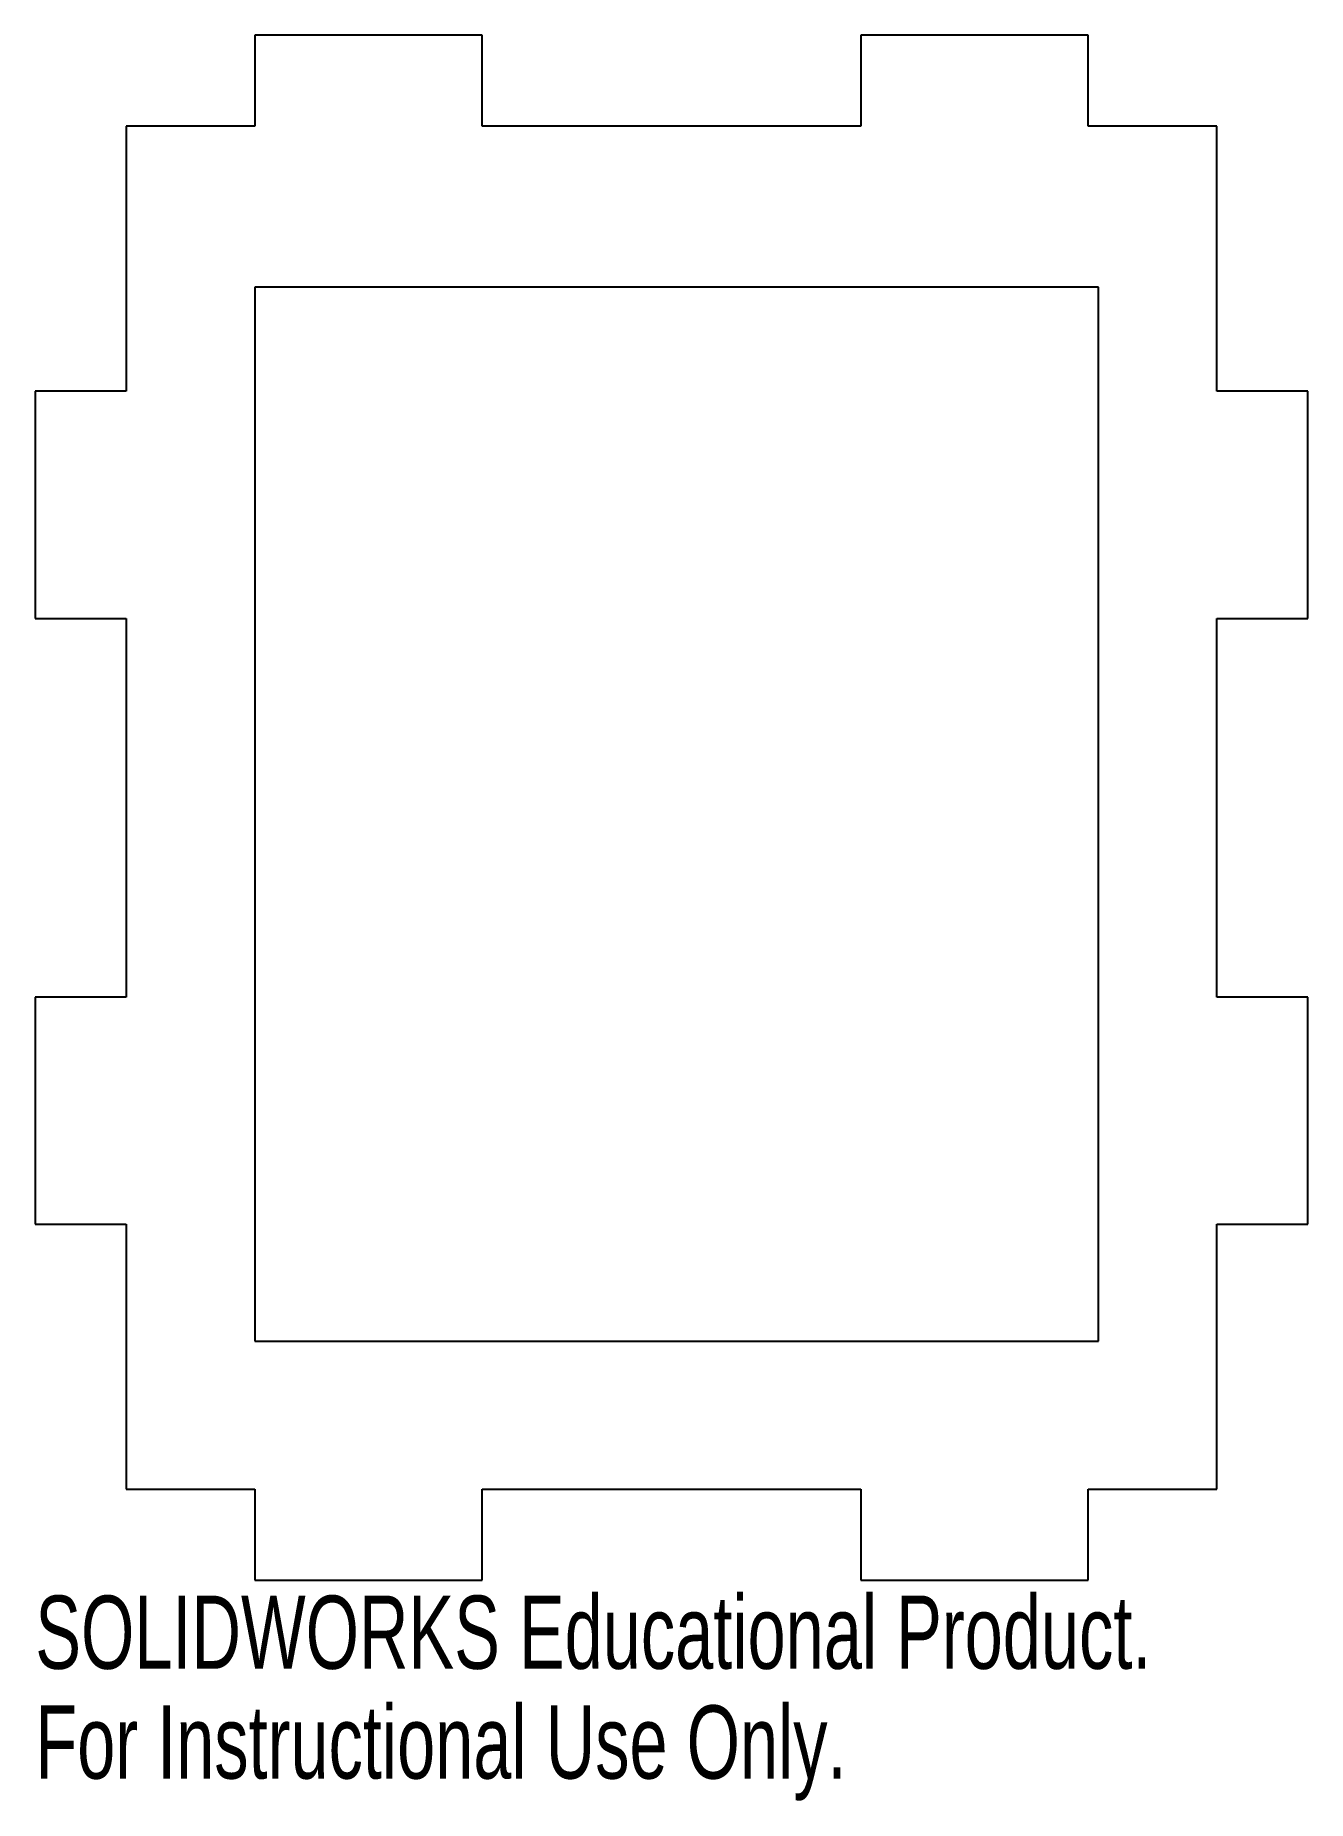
# Model space of a CAD drawing. Header units: millimetres. Extents: x -42 to 42, y -66 to 51.
import ezdxf

# ---------------------------------------------------------------- set-up
doc = ezdxf.new("R2010")
doc.units = ezdxf.units.MM
doc.styles.add('SLDTEXTSTYLE0', font='TXT', dxfattribs={"width": 0.7})

msp = doc.modelspace()

# ---------------------------------------------------------------- linework, layer by layer
at = {"color": 7, "linetype": 'Continuous', "lineweight": 25}
for p, q in [((-27.5, 51), (-27.5, 45)), ((-12.5, 51), (-27.5, 51)), ((-12.5, 45), (-12.5, 51)), ((12.5, 51), (12.5, 45)), ((27.5, 51), (12.5, 51)), ((27.5, 45), (27.5, 51)), ((-36, 45), (-36, 27.5)), ((-27.5, 45), (-36, 45)), ((12.5, 45), (-12.5, 45)), ((36, 45), (27.5, 45)), ((36, 27.5), (36, 45)), ((28.18, 34.38), (-27.5, 34.38)), ((-27.5, 34.38), (-27.5, -35.22)), ((28.18, -35.22), (28.18, 34.38)), ((-42, 27.5), (-42, 12.5)), ((-36, 27.5), (-42, 27.5)), ((42, 27.5), (36, 27.5)), ((42, 12.5), (42, 27.5)), ((-42, 12.5), (-36, 12.5)), ((-36, 12.5), (-36, -12.5)), ((36, 12.5), (42, 12.5)), ((36, -12.5), (36, 12.5)), ((-42, -12.5), (-42, -27.5)), ((-36, -12.5), (-42, -12.5)), ((42, -12.5), (36, -12.5)), ((42, -27.5), (42, -12.5)), ((-42, -27.5), (-36, -27.5)), ((-36, -27.5), (-36, -45)), ((36, -27.5), (42, -27.5)), ((36, -45), (36, -27.5)), ((-27.5, -35.22), (28.18, -35.22)), ((-36, -45), (-27.5, -45)), ((-27.5, -45), (-27.5, -51)), ((-12.5, -45), (12.5, -45)), ((-12.5, -51), (-12.5, -45)), ((12.5, -45), (12.5, -51)), ((27.5, -45), (36, -45)), ((27.5, -51), (27.5, -45)), ((-27.5, -51), (-12.5, -51)), ((12.5, -51), (27.5, -51))]:
    msp.add_line(p, q, dxfattribs=at)

# ---------------------------------------------------------------- texts
at = {"color": 7, "linetype": 'Continuous', "char_height": 4.8336, "attachment_point": 1, "style": 'SLDTEXTSTYLE0'}
for s, insert in [('SOLIDWORKS Educational Product.', (-42, -52.02)), ('For Instructional Use Only.', (-42, -59.27))]:
    msp.add_mtext(s, dxfattribs=dict(at, insert=insert))

doc.saveas('drawing.dxf')
